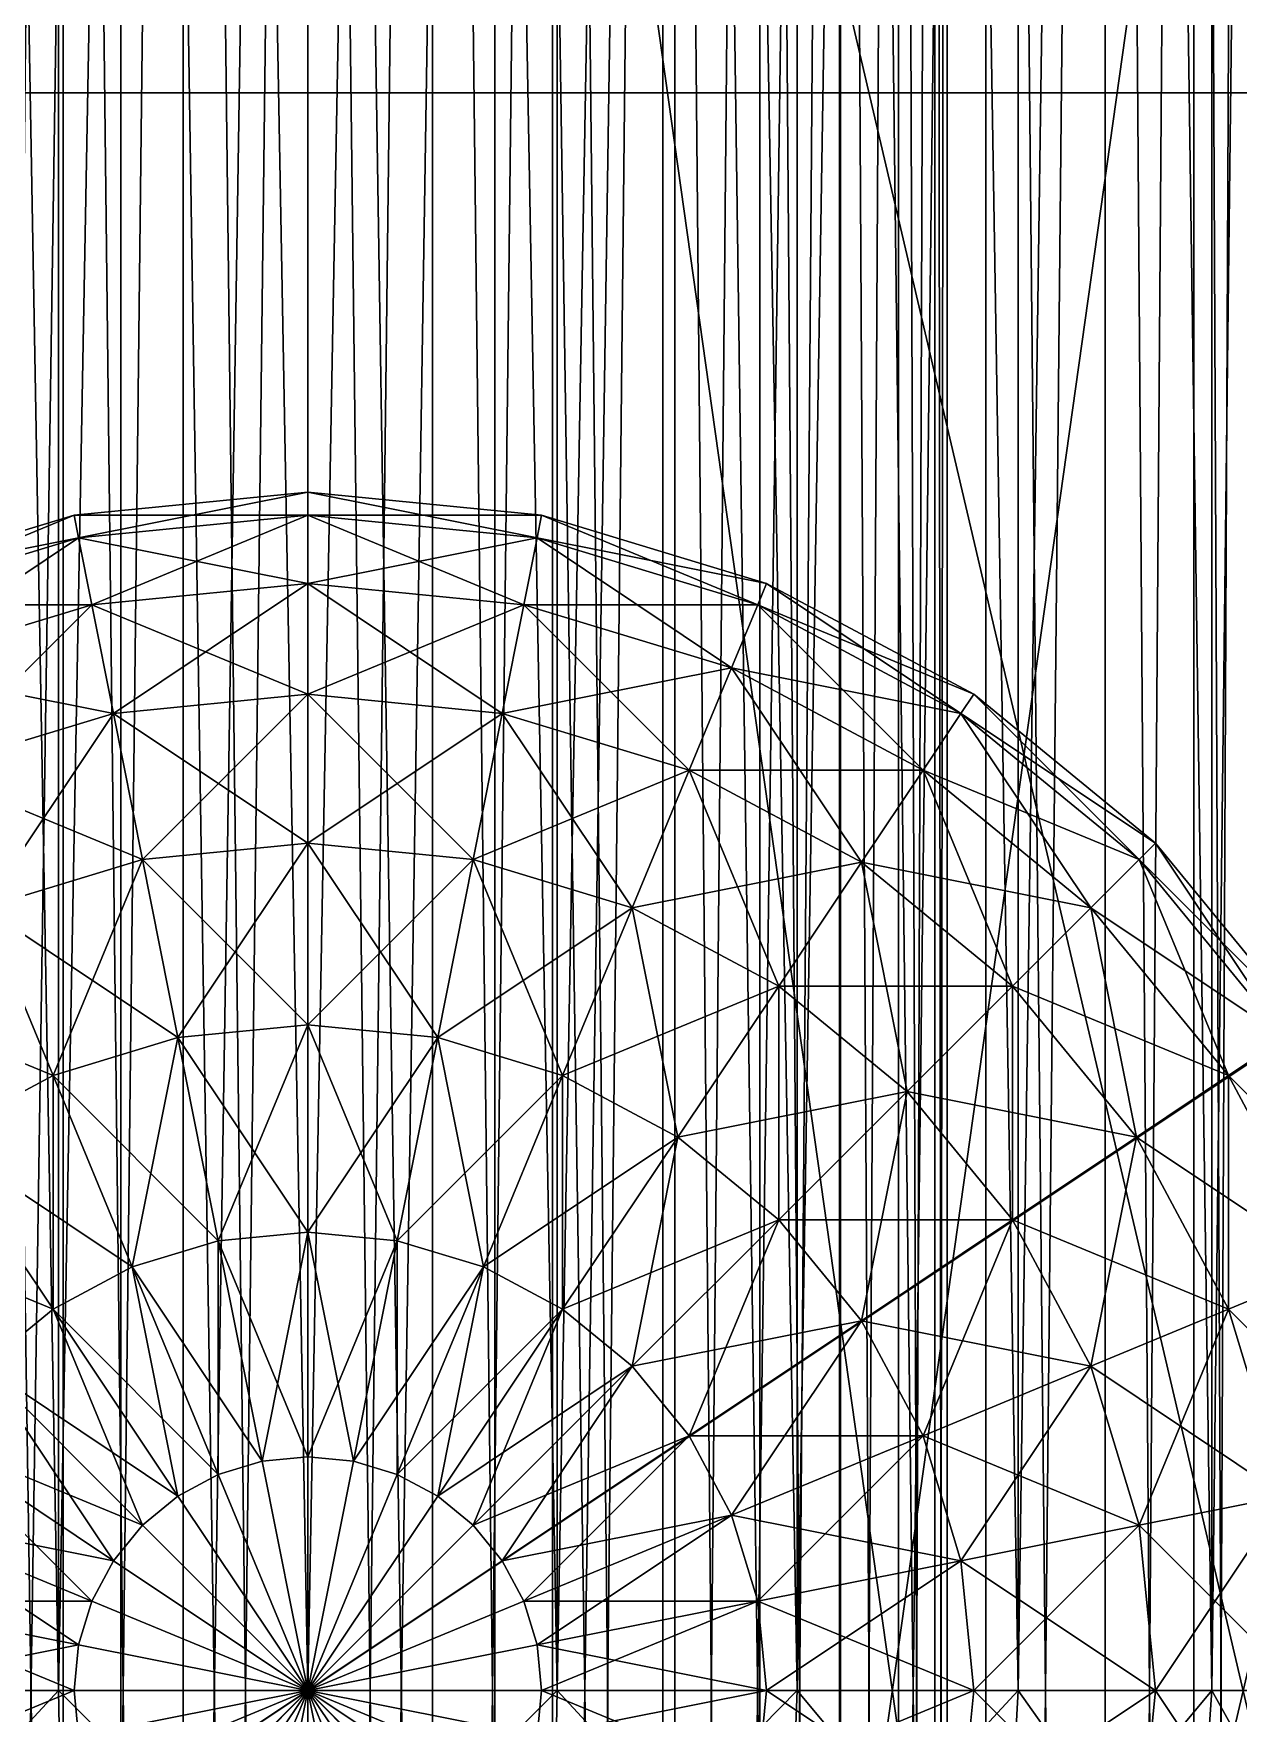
# Model space of a CAD drawing. Header units: millimetres. Extents: x -510 to 550, y -577 to 577.
# Drawn here: x 426.57 to 441.65, y -450.29 to -429.26 of the extents above; entities that cross this region are included whole.
import ezdxf

# ---------------------------------------------------------------- set-up
doc = ezdxf.new("R2010")
doc.units = ezdxf.units.MM
for name, color, linetype, true_color in [('front_right_fork_top', 7, 'Continuous', 0x5c6b75), ('front_right_knuckle_visual', 7, 'Continuous', 0x5c6b75), ('front_right_support_collision', 7, 'Continuous', 0x5c6b75), ('structure_right_front_axle', 7, 'Continuous', 0x5c6b75), ('structure_right_front_bridge', 7, 'Continuous', 0x5c6b75), ('structure_right_front_kingpin', 7, 'Continuous', 0x5c6b75), ('wheel_front_right_visual_0', 7, 'Continuous', 0x14171a), ('wheel_front_right_visual_1', 7, 'Continuous', 0x7a858c)]:
    doc.layers.add(name, color=color, linetype=linetype, true_color=true_color)

msp = doc.modelspace()

# ---------------------------------------------------------------- linework, layer by layer
at = {"layer": 'front_right_fork_top', "true_color": 0x5c6b75}
for points in [[(426.939, -385, -137.609), (425.555, -385, -138.348), (425.555, -515, -138.348)], [(426.939, -385, -137.609), (425.555, -515, -138.348), (426.939, -515, -137.609)], [(425.555, -385, -151.652), (426.939, -385, -152.391), (426.939, -515, -152.391)], [(425.555, -385, -151.652), (426.939, -515, -152.391), (425.555, -515, -151.652)], [(428.439, -385, -137.154), (426.939, -385, -137.609), (426.939, -515, -137.609)], [(428.439, -385, -137.154), (426.939, -515, -137.609), (428.439, -515, -137.154)], [(426.939, -385, -152.391), (428.439, -385, -152.846), (428.439, -515, -152.846)], [(426.939, -385, -152.391), (428.439, -515, -152.846), (426.939, -515, -152.391)], [(430, -385, -137), (428.439, -385, -137.154), (428.439, -515, -137.154)], [(430, -385, -137), (428.439, -515, -137.154), (430, -515, -137)], [(428.439, -385, -152.846), (430, -385, -153), (430, -515, -153)], [(428.439, -385, -152.846), (430, -515, -153), (428.439, -515, -152.846)], [(431.561, -385, -137.154), (430, -385, -137), (430, -515, -137)], [(431.561, -385, -137.154), (430, -515, -137), (431.561, -515, -137.154)], [(430, -385, -153), (431.561, -385, -152.846), (431.561, -515, -152.846)], [(430, -385, -153), (431.561, -515, -152.846), (430, -515, -153)], [(433.061, -385, -137.609), (431.561, -385, -137.154), (431.561, -515, -137.154)], [(433.061, -385, -137.609), (431.561, -515, -137.154), (433.061, -515, -137.609)], [(431.561, -385, -152.846), (433.061, -385, -152.391), (433.061, -515, -152.391)], [(431.561, -385, -152.846), (433.061, -515, -152.391), (431.561, -515, -152.846)], [(434.445, -385, -138.348), (433.061, -385, -137.609), (433.061, -515, -137.609)], [(434.445, -385, -138.348), (433.061, -515, -137.609), (434.445, -515, -138.348)], [(433.061, -385, -152.391), (434.445, -385, -151.652), (434.445, -515, -151.652)], [(433.061, -385, -152.391), (434.445, -515, -151.652), (433.061, -515, -152.391)], [(435.657, -385, -139.343), (434.445, -385, -138.348), (434.445, -515, -138.348)], [(435.657, -385, -139.343), (434.445, -515, -138.348), (435.657, -515, -139.343)], [(434.445, -385, -151.652), (435.657, -385, -150.657), (435.657, -515, -150.657)], [(434.445, -385, -151.652), (435.657, -515, -150.657), (434.445, -515, -151.652)], [(436.652, -385, -140.555), (435.657, -385, -139.343), (435.657, -515, -139.343)], [(436.652, -385, -140.555), (435.657, -515, -139.343), (436.652, -515, -140.555)], [(435.657, -385, -150.657), (436.652, -385, -149.445), (436.652, -515, -149.445)], [(435.657, -385, -150.657), (436.652, -515, -149.445), (435.657, -515, -150.657)], [(437.391, -385, -141.939), (436.652, -385, -140.555), (436.652, -515, -140.555)], [(437.391, -385, -141.939), (436.652, -515, -140.555), (437.391, -515, -141.939)], [(436.652, -385, -149.445), (437.391, -385, -148.061), (437.391, -515, -148.061)], [(436.652, -385, -149.445), (437.391, -515, -148.061), (436.652, -515, -149.445)], [(437.846, -385, -143.439), (437.391, -385, -141.939), (437.391, -515, -141.939)], [(437.846, -385, -143.439), (437.391, -515, -141.939), (437.846, -515, -143.439)], [(437.391, -385, -148.061), (437.846, -385, -146.561), (437.846, -515, -146.561)], [(437.391, -385, -148.061), (437.846, -515, -146.561), (437.391, -515, -148.061)], [(438, -385, -145), (437.846, -385, -143.439), (437.846, -515, -143.439)], [(438, -385, -145), (437.846, -515, -143.439), (438, -515, -145)], [(437.846, -385, -146.561), (438, -385, -145), (438, -515, -145)], [(437.846, -385, -146.561), (438, -515, -145), (437.846, -515, -146.561)]]:
    msp.add_3dface(points, dxfattribs=at)
at = {"layer": 'front_right_knuckle_visual', "true_color": 0x5c6b75}
for points in [[(400, -470, -140), (460, -430, -140), (460, -470, -140)], [(400, -470, -140), (400, -430, -140), (460, -430, -140)], [(400, -470, -80), (460, -470, -80), (460, -430, -80)], [(400, -470, -80), (460, -430, -80), (400, -430, -80)], [(460, -430, -140), (400, -430, -140), (400, -430, -80)], [(460, -430, -140), (400, -430, -80), (460, -430, -80)]]:
    msp.add_3dface(points, dxfattribs=at)
at = {"layer": 'front_right_support_collision', "true_color": 0x5c6b75}
for points in [[(410, -450, -122.5), (450, -280, -122.5), (450, -450, -122.5)], [(410, -450, -122.5), (410, -280, -122.5), (450, -280, -122.5)], [(410, -450, -97.5), (450, -450, -97.5), (450, -280, -97.5)], [(410, -450, -97.5), (450, -280, -97.5), (410, -280, -97.5)], [(410, -450, -122.5), (450, -450, -122.5), (450, -450, -97.5)], [(410, -450, -122.5), (450, -450, -97.5), (410, -450, -97.5)]]:
    msp.add_3dface(points, dxfattribs=at)
at = {"layer": 'structure_right_front_axle', "true_color": 0x5c6b75}
for points in [[(427.659, -375, -268.231), (425.408, -375, -268.913), (425.408, -525, -268.913)], [(427.659, -375, -268.231), (425.408, -525, -268.913), (427.659, -525, -268.231)], [(425.408, -375, -291.087), (427.659, -375, -291.769), (427.659, -525, -291.769)], [(425.408, -375, -291.087), (427.659, -525, -291.769), (425.408, -525, -291.087)], [(430, -375, -268), (427.659, -375, -268.231), (427.659, -525, -268.231)], [(430, -375, -268), (427.659, -525, -268.231), (430, -525, -268)], [(427.659, -375, -291.769), (430, -375, -292), (430, -525, -292)], [(427.659, -375, -291.769), (430, -525, -292), (427.659, -525, -291.769)], [(432.341, -375, -268.231), (430, -375, -268), (430, -525, -268)], [(432.341, -375, -268.231), (430, -525, -268), (432.341, -525, -268.231)], [(430, -375, -292), (432.341, -375, -291.769), (432.341, -525, -291.769)], [(430, -375, -292), (432.341, -525, -291.769), (430, -525, -292)], [(434.592, -375, -268.913), (432.341, -375, -268.231), (432.341, -525, -268.231)], [(434.592, -375, -268.913), (432.341, -525, -268.231), (434.592, -525, -268.913)], [(432.341, -375, -291.769), (434.592, -375, -291.087), (434.592, -525, -291.087)], [(432.341, -375, -291.769), (434.592, -525, -291.087), (432.341, -525, -291.769)], [(436.667, -375, -270.022), (434.592, -375, -268.913), (434.592, -525, -268.913)], [(436.667, -375, -270.022), (434.592, -525, -268.913), (436.667, -525, -270.022)], [(434.592, -375, -291.087), (436.667, -375, -289.978), (436.667, -525, -289.978)], [(434.592, -375, -291.087), (436.667, -525, -289.978), (434.592, -525, -291.087)], [(438.485, -375, -271.515), (436.667, -375, -270.022), (436.667, -525, -270.022)], [(438.485, -375, -271.515), (436.667, -525, -270.022), (438.485, -525, -271.515)], [(436.667, -375, -289.978), (438.485, -375, -288.485), (438.485, -525, -288.485)], [(436.667, -375, -289.978), (438.485, -525, -288.485), (436.667, -525, -289.978)], [(439.978, -375, -273.333), (438.485, -375, -271.515), (438.485, -525, -271.515)], [(439.978, -375, -273.333), (438.485, -525, -271.515), (439.978, -525, -273.333)], [(438.485, -375, -288.485), (439.978, -375, -286.667), (439.978, -525, -286.667)], [(438.485, -375, -288.485), (439.978, -525, -286.667), (438.485, -525, -288.485)], [(441.087, -375, -275.408), (439.978, -375, -273.333), (439.978, -525, -273.333)], [(441.087, -375, -275.408), (439.978, -525, -273.333), (441.087, -525, -275.408)], [(439.978, -375, -286.667), (441.087, -375, -284.592), (441.087, -525, -284.592)], [(439.978, -375, -286.667), (441.087, -525, -284.592), (439.978, -525, -286.667)], [(441.769, -375, -277.659), (441.087, -375, -275.408), (441.087, -525, -275.408)], [(441.769, -375, -277.659), (441.087, -525, -275.408), (441.769, -525, -277.659)], [(441.087, -375, -284.592), (441.769, -375, -282.341), (441.769, -525, -282.341)], [(441.087, -375, -284.592), (441.769, -525, -282.341), (441.087, -525, -284.592)]]:
    msp.add_3dface(points, dxfattribs=at)
at = {"layer": 'structure_right_front_bridge', "true_color": 0x5c6b75}
for points in [[(426.879, -450, -125.693), (423.877, -450, -124.782), (423.877, -280, -124.782)], [(426.879, -450, -125.693), (423.877, -280, -124.782), (426.879, -280, -125.693)], [(423.877, -450, -95.218), (426.879, -450, -94.307), (426.879, -280, -94.307)], [(423.877, -450, -95.218), (426.879, -280, -94.307), (423.877, -280, -95.218)], [(430, -450, -126), (426.879, -450, -125.693), (426.879, -280, -125.693)], [(430, -450, -126), (426.879, -280, -125.693), (430, -280, -126)], [(426.879, -450, -94.307), (430, -450, -94), (430, -280, -94)], [(426.879, -450, -94.307), (430, -280, -94), (426.879, -280, -94.307)], [(433.121, -450, -125.693), (430, -450, -126), (430, -280, -126)], [(433.121, -450, -125.693), (430, -280, -126), (433.121, -280, -125.693)], [(430, -450, -94), (433.121, -450, -94.307), (433.121, -280, -94.307)], [(430, -450, -94), (433.121, -280, -94.307), (430, -280, -94)], [(436.123, -450, -124.782), (433.121, -450, -125.693), (433.121, -280, -125.693)], [(436.123, -450, -124.782), (433.121, -280, -125.693), (436.123, -280, -124.782)], [(433.121, -450, -94.307), (436.123, -450, -95.218), (436.123, -280, -95.218)], [(433.121, -450, -94.307), (436.123, -280, -95.218), (433.121, -280, -94.307)], [(438.889, -450, -123.304), (436.123, -450, -124.782), (436.123, -280, -124.782)], [(438.889, -450, -123.304), (436.123, -280, -124.782), (438.889, -280, -123.304)], [(436.123, -450, -95.218), (438.889, -450, -96.696), (438.889, -280, -96.696)], [(436.123, -450, -95.218), (438.889, -280, -96.696), (436.123, -280, -95.218)], [(441.314, -450, -121.314), (438.889, -450, -123.304), (438.889, -280, -123.304)], [(441.314, -450, -121.314), (438.889, -280, -123.304), (441.314, -280, -121.314)], [(438.889, -450, -96.696), (441.314, -450, -98.686), (441.314, -280, -98.686)], [(438.889, -450, -96.696), (441.314, -280, -98.686), (438.889, -280, -96.696)], [(443.304, -450, -118.889), (441.314, -450, -121.314), (441.314, -280, -121.314)], [(443.304, -450, -118.889), (441.314, -280, -121.314), (443.304, -280, -118.889)], [(441.314, -450, -98.686), (443.304, -450, -101.111), (443.304, -280, -101.111)], [(441.314, -450, -98.686), (443.304, -280, -101.111), (441.314, -280, -98.686)], [(426.939, -453.121, -125.391), (423.995, -453.121, -124.498), (423.877, -450, -124.782)], [(426.939, -453.121, -125.391), (423.877, -450, -124.782), (426.879, -450, -125.693)], [(423.995, -453.121, -95.502), (426.879, -450, -94.307), (423.877, -450, -95.218)], [(423.995, -453.121, -95.502), (426.939, -453.121, -94.609), (426.879, -450, -94.307)], [(430, -453.121, -125.693), (426.939, -453.121, -125.391), (426.879, -450, -125.693)], [(430, -453.121, -125.693), (426.879, -450, -125.693), (430, -450, -126)], [(426.939, -453.121, -94.609), (430, -450, -94), (426.879, -450, -94.307)], [(426.939, -453.121, -94.609), (430, -453.121, -94.307), (430, -450, -94)], [(433.061, -453.121, -125.391), (430, -453.121, -125.693), (430, -450, -126)], [(433.061, -453.121, -125.391), (430, -450, -126), (433.121, -450, -125.693)], [(430, -453.121, -94.307), (433.061, -453.121, -94.609), (433.121, -450, -94.307)], [(430, -453.121, -94.307), (433.121, -450, -94.307), (430, -450, -94)], [(436.005, -453.121, -124.498), (433.061, -453.121, -125.391), (433.121, -450, -125.693)], [(433.061, -453.121, -94.609), (436.005, -453.121, -95.502), (436.123, -450, -95.218)], [(433.061, -453.121, -94.609), (436.123, -450, -95.218), (433.121, -450, -94.307)], [(436.005, -453.121, -124.498), (433.121, -450, -125.693), (436.123, -450, -124.782)], [(438.718, -453.121, -123.048), (436.005, -453.121, -124.498), (436.123, -450, -124.782)], [(436.005, -453.121, -95.502), (438.718, -453.121, -96.952), (438.889, -450, -96.696)], [(436.005, -453.121, -95.502), (438.889, -450, -96.696), (436.123, -450, -95.218)], [(438.718, -453.121, -123.048), (436.123, -450, -124.782), (438.889, -450, -123.304)], [(441.096, -453.121, -121.096), (438.718, -453.121, -123.048), (438.889, -450, -123.304)], [(438.718, -453.121, -96.952), (441.096, -453.121, -98.904), (441.314, -450, -98.686)], [(438.718, -453.121, -96.952), (441.314, -450, -98.686), (438.889, -450, -96.696)], [(441.096, -453.121, -121.096), (438.889, -450, -123.304), (441.314, -450, -121.314)], [(443.048, -453.121, -118.718), (441.096, -453.121, -121.096), (441.314, -450, -121.314)], [(441.096, -453.121, -98.904), (443.048, -453.121, -101.282), (443.304, -450, -101.111)], [(441.096, -453.121, -98.904), (443.304, -450, -101.111), (441.314, -450, -98.686)], [(443.048, -453.121, -118.718), (441.314, -450, -121.314), (443.304, -450, -118.889)]]:
    msp.add_3dface(points, dxfattribs=at)
at = {"layer": 'structure_right_front_kingpin', "true_color": 0x5c6b75}
for points in [[(427.13, -435.571, -87.074), (430, -435, -90), (427.074, -435.288, -90)], [(427.074, -435.288, -90), (430, -435, -90), (430, -435, -145)], [(427.074, -435.288, -90), (430, -435, -145), (427.074, -435.288, -145)], [(427.074, -435.288, -145), (430, -435, -145), (430, -435.288, -147.926)], [(427.13, -435.571, -87.074), (430, -435.288, -87.074), (430, -435, -90)], [(430, -435.288, -87.074), (432.926, -435.288, -90), (430, -435, -90)], [(430, -435, -90), (432.926, -435.288, -90), (432.926, -435.288, -145)], [(430, -435, -90), (432.926, -435.288, -145), (430, -435, -145)], [(430, -435, -145), (432.926, -435.288, -145), (432.87, -435.571, -147.926)], [(430, -435, -145), (432.87, -435.571, -147.926), (430, -435.288, -147.926)], [(424.37, -436.408, -87.074), (427.074, -435.288, -90), (424.26, -436.142, -90)], [(424.26, -436.142, -90), (427.074, -435.288, -90), (427.074, -435.288, -145)], [(424.26, -436.142, -90), (427.074, -435.288, -145), (424.26, -436.142, -145)], [(424.26, -436.142, -145), (427.074, -435.288, -145), (427.13, -435.571, -147.926)], [(424.37, -436.408, -87.074), (427.13, -435.571, -87.074), (427.074, -435.288, -90)], [(427.074, -435.288, -145), (430, -435.288, -147.926), (427.13, -435.571, -147.926)], [(427.296, -436.408, -84.26), (430, -435.288, -87.074), (427.13, -435.571, -87.074)], [(427.13, -435.571, -147.926), (430, -435.288, -147.926), (430, -436.142, -150.74)], [(427.296, -436.408, -84.26), (430, -436.142, -84.26), (430, -435.288, -87.074)], [(430, -436.142, -84.26), (432.87, -435.571, -87.074), (430, -435.288, -87.074)], [(430, -435.288, -87.074), (432.87, -435.571, -87.074), (432.926, -435.288, -90)], [(430, -435.288, -147.926), (432.87, -435.571, -147.926), (432.704, -436.408, -150.74)], [(430, -435.288, -147.926), (432.704, -436.408, -150.74), (430, -436.142, -150.74)], [(432.87, -435.571, -87.074), (435.74, -436.142, -90), (432.926, -435.288, -90)], [(432.926, -435.288, -145), (435.63, -436.408, -147.926), (432.87, -435.571, -147.926)], [(432.926, -435.288, -90), (435.74, -436.142, -90), (435.74, -436.142, -145)], [(432.926, -435.288, -90), (435.74, -436.142, -145), (432.926, -435.288, -145)], [(432.926, -435.288, -145), (435.74, -436.142, -145), (435.63, -436.408, -147.926)], [(424.26, -436.142, -145), (427.13, -435.571, -147.926), (424.37, -436.408, -147.926)], [(424.697, -437.197, -84.26), (427.13, -435.571, -87.074), (424.37, -436.408, -87.074)], [(424.37, -436.408, -147.926), (427.13, -435.571, -147.926), (427.296, -436.408, -150.74)], [(424.697, -437.197, -84.26), (427.296, -436.408, -84.26), (427.13, -435.571, -87.074)], [(427.13, -435.571, -147.926), (430, -436.142, -150.74), (427.296, -436.408, -150.74)], [(430, -436.142, -84.26), (432.704, -436.408, -84.26), (432.87, -435.571, -87.074)], [(432.704, -436.408, -84.26), (435.63, -436.408, -87.074), (432.87, -435.571, -87.074)], [(432.87, -435.571, -147.926), (435.303, -437.197, -150.74), (432.704, -436.408, -150.74)], [(432.87, -435.571, -87.074), (435.63, -436.408, -87.074), (435.74, -436.142, -90)], [(432.87, -435.571, -147.926), (435.63, -436.408, -147.926), (435.303, -437.197, -150.74)], [(427.567, -437.768, -81.666), (430, -436.142, -84.26), (427.296, -436.408, -84.26)], [(427.296, -436.408, -150.74), (430, -436.142, -150.74), (430, -437.528, -153.334)], [(427.567, -437.768, -81.666), (430, -437.528, -81.666), (430, -436.142, -84.26)], [(430, -437.528, -81.666), (432.704, -436.408, -84.26), (430, -436.142, -84.26)], [(430, -436.142, -150.74), (432.704, -436.408, -150.74), (432.433, -437.768, -153.334)], [(430, -436.142, -150.74), (432.433, -437.768, -153.334), (430, -437.528, -153.334)], [(435.63, -436.408, -87.074), (438.334, -437.528, -90), (435.74, -436.142, -90)], [(435.74, -436.142, -145), (438.173, -437.768, -147.926), (435.63, -436.408, -147.926)], [(435.74, -436.142, -90), (438.334, -437.528, -90), (438.334, -437.528, -145)], [(435.74, -436.142, -90), (438.334, -437.528, -145), (435.74, -436.142, -145)], [(435.74, -436.142, -145), (438.334, -437.528, -145), (438.173, -437.768, -147.926)], [(424.37, -436.408, -147.926), (427.296, -436.408, -150.74), (424.697, -437.197, -150.74)], [(425.227, -438.477, -81.666), (427.296, -436.408, -84.26), (424.697, -437.197, -84.26)], [(424.697, -437.197, -150.74), (427.296, -436.408, -150.74), (427.567, -437.768, -153.334)], [(425.227, -438.477, -81.666), (427.567, -437.768, -81.666), (427.296, -436.408, -84.26)], [(427.296, -436.408, -150.74), (430, -437.528, -153.334), (427.567, -437.768, -153.334)], [(430, -437.528, -81.666), (432.433, -437.768, -81.666), (432.704, -436.408, -84.26)], [(432.433, -437.768, -81.666), (435.303, -437.197, -84.26), (432.704, -436.408, -84.26)], [(432.704, -436.408, -150.74), (434.773, -438.477, -153.334), (432.433, -437.768, -153.334)], [(432.704, -436.408, -84.26), (435.303, -437.197, -84.26), (435.63, -436.408, -87.074)], [(432.704, -436.408, -150.74), (435.303, -437.197, -150.74), (434.773, -438.477, -153.334)], [(435.303, -437.197, -84.26), (438.173, -437.768, -87.074), (435.63, -436.408, -87.074)], [(435.63, -436.408, -147.926), (437.699, -438.477, -150.74), (435.303, -437.197, -150.74)], [(435.63, -436.408, -87.074), (438.173, -437.768, -87.074), (438.334, -437.528, -90)], [(435.63, -436.408, -147.926), (438.173, -437.768, -147.926), (437.699, -438.477, -150.74)], [(424.697, -437.197, -150.74), (427.567, -437.768, -153.334), (425.227, -438.477, -153.334)], [(432.433, -437.768, -81.666), (434.773, -438.477, -81.666), (435.303, -437.197, -84.26)], [(434.773, -438.477, -81.666), (437.699, -438.477, -84.26), (435.303, -437.197, -84.26)], [(435.303, -437.197, -150.74), (436.929, -439.63, -153.334), (434.773, -438.477, -153.334)], [(435.303, -437.197, -84.26), (437.699, -438.477, -84.26), (438.173, -437.768, -87.074)], [(435.303, -437.197, -150.74), (437.699, -438.477, -150.74), (436.929, -439.63, -153.334)], [(427.931, -439.597, -79.393), (430, -437.528, -81.666), (427.567, -437.768, -81.666)], [(427.567, -437.768, -153.334), (430, -437.528, -153.334), (430, -439.393, -155.607)], [(427.931, -439.597, -79.393), (430, -439.393, -79.393), (430, -437.528, -81.666)], [(430, -439.393, -79.393), (432.433, -437.768, -81.666), (430, -437.528, -81.666)], [(430, -437.528, -153.334), (432.433, -437.768, -153.334), (432.069, -439.597, -155.607)], [(430, -437.528, -153.334), (432.069, -439.597, -155.607), (430, -439.393, -155.607)], [(438.173, -437.768, -87.074), (440.607, -439.393, -90), (438.334, -437.528, -90)], [(438.334, -437.528, -145), (440.403, -439.597, -147.926), (438.173, -437.768, -147.926)], [(438.334, -437.528, -90), (440.607, -439.393, -90), (440.607, -439.393, -145)], [(438.334, -437.528, -90), (440.607, -439.393, -145), (438.334, -437.528, -145)], [(438.334, -437.528, -145), (440.607, -439.393, -145), (440.403, -439.597, -147.926)], [(425.941, -440.201, -79.393), (427.567, -437.768, -81.666), (425.227, -438.477, -81.666)], [(425.227, -438.477, -153.334), (427.567, -437.768, -153.334), (427.931, -439.597, -155.607)], [(425.941, -440.201, -79.393), (427.931, -439.597, -79.393), (427.567, -437.768, -81.666)], [(427.567, -437.768, -153.334), (430, -439.393, -155.607), (427.931, -439.597, -155.607)], [(430, -439.393, -79.393), (432.069, -439.597, -79.393), (432.433, -437.768, -81.666)], [(432.069, -439.597, -79.393), (434.773, -438.477, -81.666), (432.433, -437.768, -81.666)], [(432.433, -437.768, -153.334), (434.059, -440.201, -155.607), (432.069, -439.597, -155.607)], [(432.433, -437.768, -153.334), (434.773, -438.477, -153.334), (434.059, -440.201, -155.607)], [(437.699, -438.477, -84.26), (440.403, -439.597, -87.074), (438.173, -437.768, -87.074)], [(438.173, -437.768, -147.926), (439.799, -440.201, -150.74), (437.699, -438.477, -150.74)], [(438.173, -437.768, -87.074), (440.403, -439.597, -87.074), (440.607, -439.393, -90)], [(438.173, -437.768, -147.926), (440.403, -439.597, -147.926), (439.799, -440.201, -150.74)], [(425.227, -438.477, -153.334), (427.931, -439.597, -155.607), (425.941, -440.201, -155.607)], [(432.069, -439.597, -79.393), (434.059, -440.201, -79.393), (434.773, -438.477, -81.666)], [(434.059, -440.201, -79.393), (436.929, -439.63, -81.666), (434.773, -438.477, -81.666)], [(434.773, -438.477, -153.334), (435.893, -441.181, -155.607), (434.059, -440.201, -155.607)], [(434.773, -438.477, -81.666), (436.929, -439.63, -81.666), (437.699, -438.477, -84.26)], [(434.773, -438.477, -153.334), (436.929, -439.63, -153.334), (435.893, -441.181, -155.607)], [(436.929, -439.63, -81.666), (439.799, -440.201, -84.26), (437.699, -438.477, -84.26)], [(437.699, -438.477, -150.74), (438.819, -441.181, -153.334), (436.929, -439.63, -153.334)], [(437.699, -438.477, -84.26), (439.799, -440.201, -84.26), (440.403, -439.597, -87.074)], [(437.699, -438.477, -150.74), (439.799, -440.201, -150.74), (438.819, -441.181, -153.334)], [(428.374, -441.827, -77.528), (430, -439.393, -79.393), (427.931, -439.597, -79.393)], [(427.931, -439.597, -155.607), (430, -439.393, -155.607), (430, -441.666, -157.472)], [(428.374, -441.827, -77.528), (430, -441.666, -77.528), (430, -439.393, -79.393)], [(430, -441.666, -77.528), (432.069, -439.597, -79.393), (430, -439.393, -79.393)], [(430, -439.393, -155.607), (432.069, -439.597, -155.607), (431.626, -441.827, -157.472)], [(430, -439.393, -155.607), (431.626, -441.827, -157.472), (430, -441.666, -157.472)], [(440.403, -439.597, -87.074), (442.472, -441.666, -90), (440.607, -439.393, -90)], [(440.607, -439.393, -145), (442.232, -441.827, -147.926), (440.403, -439.597, -147.926)], [(440.607, -439.393, -90), (442.472, -441.666, -90), (442.472, -441.666, -145)], [(440.607, -439.393, -90), (442.472, -441.666, -145), (440.607, -439.393, -145)], [(440.607, -439.393, -145), (442.472, -441.666, -145), (442.232, -441.827, -147.926)], [(426.811, -442.301, -77.528), (427.931, -439.597, -79.393), (425.941, -440.201, -79.393)], [(425.941, -440.201, -155.607), (427.931, -439.597, -155.607), (428.374, -441.827, -157.472)], [(426.811, -442.301, -77.528), (428.374, -441.827, -77.528), (427.931, -439.597, -79.393)], [(427.931, -439.597, -155.607), (430, -441.666, -157.472), (428.374, -441.827, -157.472)], [(430, -441.666, -77.528), (431.626, -441.827, -77.528), (432.069, -439.597, -79.393)], [(431.626, -441.827, -77.528), (434.059, -440.201, -79.393), (432.069, -439.597, -79.393)], [(432.069, -439.597, -155.607), (433.189, -442.301, -157.472), (431.626, -441.827, -157.472)], [(432.069, -439.597, -155.607), (434.059, -440.201, -155.607), (433.189, -442.301, -157.472)], [(434.059, -440.201, -79.393), (435.893, -441.181, -79.393), (436.929, -439.63, -81.666)], [(435.893, -441.181, -79.393), (438.819, -441.181, -81.666), (436.929, -439.63, -81.666)], [(436.929, -439.63, -153.334), (437.5, -442.5, -155.607), (435.893, -441.181, -155.607)], [(436.929, -439.63, -81.666), (438.819, -441.181, -81.666), (439.799, -440.201, -84.26)], [(436.929, -439.63, -153.334), (438.819, -441.181, -153.334), (437.5, -442.5, -155.607)], [(439.799, -440.201, -84.26), (442.232, -441.827, -87.074), (440.403, -439.597, -87.074)], [(440.403, -439.597, -147.926), (441.523, -442.301, -150.74), (439.799, -440.201, -150.74)], [(440.403, -439.597, -87.074), (442.232, -441.827, -87.074), (442.472, -441.666, -90)], [(440.403, -439.597, -147.926), (442.232, -441.827, -147.926), (441.523, -442.301, -150.74)], [(424.107, -441.181, -155.607), (425.941, -440.201, -155.607), (426.811, -442.301, -157.472)], [(425.37, -443.071, -77.528), (426.811, -442.301, -77.528), (425.941, -440.201, -79.393)], [(425.941, -440.201, -155.607), (428.374, -441.827, -157.472), (426.811, -442.301, -157.472)], [(431.626, -441.827, -77.528), (433.189, -442.301, -77.528), (434.059, -440.201, -79.393)], [(433.189, -442.301, -77.528), (435.893, -441.181, -79.393), (434.059, -440.201, -79.393)], [(434.059, -440.201, -155.607), (434.63, -443.071, -157.472), (433.189, -442.301, -157.472)], [(434.059, -440.201, -155.607), (435.893, -441.181, -155.607), (434.63, -443.071, -157.472)], [(438.819, -441.181, -81.666), (441.523, -442.301, -84.26), (439.799, -440.201, -84.26)], [(439.799, -440.201, -150.74), (440.37, -443.071, -153.334), (438.819, -441.181, -153.334)], [(439.799, -440.201, -84.26), (441.523, -442.301, -84.26), (442.232, -441.827, -87.074)], [(439.799, -440.201, -150.74), (441.523, -442.301, -150.74), (440.37, -443.071, -153.334)], [(424.107, -441.181, -155.607), (426.811, -442.301, -157.472), (425.37, -443.071, -157.472)], [(433.189, -442.301, -77.528), (434.63, -443.071, -77.528), (435.893, -441.181, -79.393)], [(434.63, -443.071, -77.528), (437.5, -442.5, -79.393), (435.893, -441.181, -79.393)], [(435.893, -441.181, -155.607), (435.893, -444.107, -157.472), (434.63, -443.071, -157.472)], [(435.893, -441.181, -79.393), (437.5, -442.5, -79.393), (438.819, -441.181, -81.666)], [(435.893, -441.181, -155.607), (437.5, -442.5, -155.607), (435.893, -444.107, -157.472)], [(437.5, -442.5, -79.393), (440.37, -443.071, -81.666), (438.819, -441.181, -81.666)], [(438.819, -441.181, -153.334), (438.819, -444.107, -155.607), (437.5, -442.5, -155.607)], [(438.819, -441.181, -81.666), (440.37, -443.071, -81.666), (441.523, -442.301, -84.26)], [(438.819, -441.181, -153.334), (440.37, -443.071, -153.334), (438.819, -444.107, -155.607)], [(428.88, -444.37, -76.142), (430, -441.666, -77.528), (428.374, -441.827, -77.528)], [(428.374, -441.827, -157.472), (430, -441.666, -157.472), (430, -444.26, -158.858)], [(428.88, -444.37, -76.142), (430, -444.26, -76.142), (430, -441.666, -77.528)], [(430, -444.26, -76.142), (431.626, -441.827, -77.528), (430, -441.666, -77.528)], [(430, -441.666, -157.472), (431.626, -441.827, -157.472), (431.12, -444.37, -158.858)], [(430, -441.666, -157.472), (431.12, -444.37, -158.858), (430, -444.26, -158.858)], [(427.803, -444.697, -76.142), (428.374, -441.827, -77.528), (426.811, -442.301, -77.528)], [(426.811, -442.301, -157.472), (428.374, -441.827, -157.472), (428.88, -444.37, -158.858)], [(427.803, -444.697, -76.142), (428.88, -444.37, -76.142), (428.374, -441.827, -77.528)], [(428.374, -441.827, -157.472), (430, -444.26, -158.858), (428.88, -444.37, -158.858)], [(430, -444.26, -76.142), (431.12, -444.37, -76.142), (431.626, -441.827, -77.528)], [(431.12, -444.37, -76.142), (433.189, -442.301, -77.528), (431.626, -441.827, -77.528)], [(431.626, -441.827, -157.472), (432.197, -444.697, -158.858), (431.12, -444.37, -158.858)], [(431.626, -441.827, -157.472), (433.189, -442.301, -157.472), (432.197, -444.697, -158.858)], [(441.523, -442.301, -84.26), (443.592, -444.37, -87.074), (442.232, -441.827, -87.074)], [(442.232, -441.827, -147.926), (442.803, -444.697, -150.74), (441.523, -442.301, -150.74)], [(426.811, -445.227, -76.142), (426.811, -442.301, -77.528), (425.37, -443.071, -77.528)], [(425.37, -443.071, -157.472), (426.811, -442.301, -157.472), (427.803, -444.697, -158.858)], [(426.811, -445.227, -76.142), (427.803, -444.697, -76.142), (426.811, -442.301, -77.528)], [(426.811, -442.301, -157.472), (428.88, -444.37, -158.858), (427.803, -444.697, -158.858)], [(431.12, -444.37, -76.142), (432.197, -444.697, -76.142), (433.189, -442.301, -77.528)], [(432.197, -444.697, -76.142), (434.63, -443.071, -77.528), (433.189, -442.301, -77.528)], [(433.189, -442.301, -157.472), (433.189, -445.227, -158.858), (432.197, -444.697, -158.858)], [(433.189, -442.301, -157.472), (434.63, -443.071, -157.472), (433.189, -445.227, -158.858)], [(440.37, -443.071, -81.666), (442.803, -444.697, -84.26), (441.523, -442.301, -84.26)], [(441.523, -442.301, -150.74), (441.523, -445.227, -153.334), (440.37, -443.071, -153.334)], [(441.523, -442.301, -84.26), (442.803, -444.697, -84.26), (443.592, -444.37, -87.074)], [(441.523, -442.301, -150.74), (442.803, -444.697, -150.74), (441.523, -445.227, -153.334)], [(434.63, -443.071, -77.528), (435.893, -444.107, -77.528), (437.5, -442.5, -79.393)], [(435.893, -444.107, -77.528), (438.819, -444.107, -79.393), (437.5, -442.5, -79.393)], [(437.5, -442.5, -155.607), (436.929, -445.37, -157.472), (435.893, -444.107, -157.472)], [(437.5, -442.5, -155.607), (438.819, -444.107, -155.607), (436.929, -445.37, -157.472)], [(437.5, -442.5, -79.393), (438.819, -444.107, -79.393), (440.37, -443.071, -81.666)], [(424.107, -444.107, -157.472), (425.37, -443.071, -157.472), (426.811, -445.227, -158.858)], [(425.941, -445.941, -76.142), (426.811, -445.227, -76.142), (425.37, -443.071, -77.528)], [(425.37, -443.071, -157.472), (427.803, -444.697, -158.858), (426.811, -445.227, -158.858)], [(432.197, -444.697, -76.142), (433.189, -445.227, -76.142), (434.63, -443.071, -77.528)], [(433.189, -445.227, -76.142), (435.893, -444.107, -77.528), (434.63, -443.071, -77.528)], [(434.63, -443.071, -157.472), (434.059, -445.941, -158.858), (433.189, -445.227, -158.858)], [(434.63, -443.071, -157.472), (435.893, -444.107, -157.472), (434.059, -445.941, -158.858)], [(438.819, -444.107, -79.393), (441.523, -445.227, -81.666), (440.37, -443.071, -81.666)], [(440.37, -443.071, -153.334), (439.799, -445.941, -155.607), (438.819, -444.107, -155.607)], [(440.37, -443.071, -153.334), (441.523, -445.227, -153.334), (439.799, -445.941, -155.607)], [(440.37, -443.071, -81.666), (441.523, -445.227, -81.666), (442.803, -444.697, -84.26)], [(424.107, -444.107, -157.472), (426.811, -445.227, -158.858), (425.941, -445.941, -158.858)], [(429.429, -447.13, -75.288), (430, -444.26, -76.142), (428.88, -444.37, -76.142)], [(428.88, -444.37, -158.858), (430, -444.26, -158.858), (430, -447.074, -159.712)], [(429.429, -447.13, -75.288), (430, -447.074, -75.288), (430, -444.26, -76.142)], [(430, -447.074, -75.288), (431.12, -444.37, -76.142), (430, -444.26, -76.142)], [(430, -444.26, -158.858), (431.12, -444.37, -158.858), (430.571, -447.13, -159.712)], [(430, -444.26, -158.858), (430.571, -447.13, -159.712), (430, -447.074, -159.712)], [(433.189, -445.227, -76.142), (434.059, -445.941, -76.142), (435.893, -444.107, -77.528)], [(434.059, -445.941, -76.142), (436.929, -445.37, -77.528), (435.893, -444.107, -77.528)], [(435.893, -444.107, -157.472), (434.773, -446.811, -158.858), (434.059, -445.941, -158.858)], [(435.893, -444.107, -157.472), (436.929, -445.37, -157.472), (434.773, -446.811, -158.858)], [(435.893, -444.107, -77.528), (436.929, -445.37, -77.528), (438.819, -444.107, -79.393)], [(436.929, -445.37, -77.528), (439.799, -445.941, -79.393), (438.819, -444.107, -79.393)], [(438.819, -444.107, -155.607), (437.699, -446.811, -157.472), (436.929, -445.37, -157.472)], [(438.819, -444.107, -155.607), (439.799, -445.941, -155.607), (437.699, -446.811, -157.472)], [(438.819, -444.107, -79.393), (439.799, -445.941, -79.393), (441.523, -445.227, -81.666)], [(428.88, -447.296, -75.288), (428.88, -444.37, -76.142), (427.803, -444.697, -76.142)], [(427.803, -444.697, -158.858), (428.88, -444.37, -158.858), (429.429, -447.13, -159.712)], [(428.88, -447.296, -75.288), (429.429, -447.13, -75.288), (428.88, -444.37, -76.142)], [(428.88, -444.37, -158.858), (430, -447.074, -159.712), (429.429, -447.13, -159.712)], [(430, -447.074, -75.288), (430.571, -447.13, -75.288), (431.12, -444.37, -76.142)], [(430.571, -447.13, -75.288), (432.197, -444.697, -76.142), (431.12, -444.37, -76.142)], [(431.12, -444.37, -158.858), (431.12, -447.296, -159.712), (430.571, -447.13, -159.712)], [(431.12, -444.37, -158.858), (432.197, -444.697, -158.858), (431.12, -447.296, -159.712)], [(428.374, -447.567, -75.288), (427.803, -444.697, -76.142), (426.811, -445.227, -76.142)], [(426.811, -445.227, -158.858), (427.803, -444.697, -158.858), (428.88, -447.296, -159.712)], [(428.374, -447.567, -75.288), (428.88, -447.296, -75.288), (427.803, -444.697, -76.142)], [(427.803, -444.697, -158.858), (429.429, -447.13, -159.712), (428.88, -447.296, -159.712)], [(430.571, -447.13, -75.288), (431.12, -447.296, -75.288), (432.197, -444.697, -76.142)], [(431.12, -447.296, -75.288), (433.189, -445.227, -76.142), (432.197, -444.697, -76.142)], [(432.197, -444.697, -158.858), (431.626, -447.567, -159.712), (431.12, -447.296, -159.712)], [(432.197, -444.697, -158.858), (433.189, -445.227, -158.858), (431.626, -447.567, -159.712)], [(441.523, -445.227, -81.666), (443.592, -447.296, -84.26), (442.803, -444.697, -84.26)], [(442.803, -444.697, -150.74), (442.232, -447.567, -153.334), (441.523, -445.227, -153.334)], [(427.931, -447.931, -75.288), (426.811, -445.227, -76.142), (425.941, -445.941, -76.142)], [(425.941, -445.941, -158.858), (426.811, -445.227, -158.858), (428.374, -447.567, -159.712)], [(427.931, -447.931, -75.288), (428.374, -447.567, -75.288), (426.811, -445.227, -76.142)], [(426.811, -445.227, -158.858), (428.88, -447.296, -159.712), (428.374, -447.567, -159.712)], [(431.12, -447.296, -75.288), (431.626, -447.567, -75.288), (433.189, -445.227, -76.142)], [(431.626, -447.567, -75.288), (434.059, -445.941, -76.142), (433.189, -445.227, -76.142)], [(433.189, -445.227, -158.858), (432.069, -447.931, -159.712), (431.626, -447.567, -159.712)], [(433.189, -445.227, -158.858), (434.059, -445.941, -158.858), (432.069, -447.931, -159.712)], [(439.799, -445.941, -79.393), (442.232, -447.567, -81.666), (441.523, -445.227, -81.666)], [(441.523, -445.227, -153.334), (440.403, -447.931, -155.607), (439.799, -445.941, -155.607)], [(441.523, -445.227, -153.334), (442.232, -447.567, -153.334), (440.403, -447.931, -155.607)], [(441.523, -445.227, -81.666), (442.232, -447.567, -81.666), (443.592, -447.296, -84.26)], [(434.059, -445.941, -76.142), (434.773, -446.811, -76.142), (436.929, -445.37, -77.528)], [(434.773, -446.811, -76.142), (437.699, -446.811, -77.528), (436.929, -445.37, -77.528)], [(436.929, -445.37, -157.472), (435.303, -447.803, -158.858), (434.773, -446.811, -158.858)], [(436.929, -445.37, -157.472), (437.699, -446.811, -157.472), (435.303, -447.803, -158.858)], [(436.929, -445.37, -77.528), (437.699, -446.811, -77.528), (439.799, -445.941, -79.393)], [(427.567, -448.374, -75.288), (425.941, -445.941, -76.142), (425.227, -446.811, -76.142)], [(425.227, -446.811, -158.858), (425.941, -445.941, -158.858), (427.931, -447.931, -159.712)], [(427.567, -448.374, -75.288), (427.931, -447.931, -75.288), (425.941, -445.941, -76.142)], [(425.941, -445.941, -158.858), (428.374, -447.567, -159.712), (427.931, -447.931, -159.712)], [(431.626, -447.567, -75.288), (432.069, -447.931, -75.288), (434.059, -445.941, -76.142)], [(432.069, -447.931, -75.288), (434.773, -446.811, -76.142), (434.059, -445.941, -76.142)], [(434.059, -445.941, -158.858), (432.433, -448.374, -159.712), (432.069, -447.931, -159.712)], [(434.059, -445.941, -158.858), (434.773, -446.811, -158.858), (432.433, -448.374, -159.712)], [(437.699, -446.811, -77.528), (440.403, -447.931, -79.393), (439.799, -445.941, -79.393)], [(439.799, -445.941, -155.607), (438.173, -448.374, -157.472), (437.699, -446.811, -157.472)], [(439.799, -445.941, -155.607), (440.403, -447.931, -155.607), (438.173, -448.374, -157.472)], [(439.799, -445.941, -79.393), (440.403, -447.931, -79.393), (442.232, -447.567, -81.666)], [(427.296, -448.88, -75.288), (425.227, -446.811, -76.142), (424.697, -447.803, -76.142)], [(424.697, -447.803, -158.858), (425.227, -446.811, -158.858), (427.567, -448.374, -159.712)], [(427.296, -448.88, -75.288), (427.567, -448.374, -75.288), (425.227, -446.811, -76.142)], [(425.227, -446.811, -158.858), (427.931, -447.931, -159.712), (427.567, -448.374, -159.712)], [(432.069, -447.931, -75.288), (432.433, -448.374, -75.288), (434.773, -446.811, -76.142)], [(432.433, -448.374, -75.288), (435.303, -447.803, -76.142), (434.773, -446.811, -76.142)], [(434.773, -446.811, -158.858), (432.704, -448.88, -159.712), (432.433, -448.374, -159.712)], [(434.773, -446.811, -158.858), (435.303, -447.803, -158.858), (432.704, -448.88, -159.712)], [(434.773, -446.811, -76.142), (435.303, -447.803, -76.142), (437.699, -446.811, -77.528)], [(435.303, -447.803, -76.142), (438.173, -448.374, -77.528), (437.699, -446.811, -77.528)], [(437.699, -446.811, -157.472), (435.63, -448.88, -158.858), (435.303, -447.803, -158.858)], [(437.699, -446.811, -157.472), (438.173, -448.374, -157.472), (435.63, -448.88, -158.858)], [(437.699, -446.811, -77.528), (438.173, -448.374, -77.528), (440.403, -447.931, -79.393)], [(430, -450, -75), (429.429, -447.13, -75.288), (428.88, -447.296, -75.288)], [(428.88, -447.296, -159.712), (429.429, -447.13, -159.712), (430, -450, -160)], [(430, -450, -75), (430, -447.074, -75.288), (429.429, -447.13, -75.288)], [(429.429, -447.13, -159.712), (430, -447.074, -159.712), (430, -450, -160)], [(430, -450, -75), (430.571, -447.13, -75.288), (430, -447.074, -75.288)], [(430, -447.074, -159.712), (430.571, -447.13, -159.712), (430, -450, -160)], [(430, -450, -75), (431.12, -447.296, -75.288), (430.571, -447.13, -75.288)], [(430.571, -447.13, -159.712), (431.12, -447.296, -159.712), (430, -450, -160)], [(430, -450, -75), (428.88, -447.296, -75.288), (428.374, -447.567, -75.288)], [(428.374, -447.567, -159.712), (428.88, -447.296, -159.712), (430, -450, -160)], [(430, -450, -75), (431.626, -447.567, -75.288), (431.12, -447.296, -75.288)], [(431.12, -447.296, -159.712), (431.626, -447.567, -159.712), (430, -450, -160)], [(430, -450, -75), (428.374, -447.567, -75.288), (427.931, -447.931, -75.288)], [(427.931, -447.931, -159.712), (428.374, -447.567, -159.712), (430, -450, -160)], [(430, -450, -75), (432.069, -447.931, -75.288), (431.626, -447.567, -75.288)], [(431.626, -447.567, -159.712), (432.069, -447.931, -159.712), (430, -450, -160)], [(440.403, -447.931, -79.393), (442.472, -450, -81.666), (442.232, -447.567, -81.666)], [(442.232, -447.567, -153.334), (440.607, -450, -155.607), (440.403, -447.931, -155.607)], [(442.232, -447.567, -153.334), (442.472, -450, -153.334), (440.607, -450, -155.607)], [(427.13, -449.429, -75.288), (424.697, -447.803, -76.142), (424.37, -448.88, -76.142)], [(424.37, -448.88, -158.858), (424.697, -447.803, -158.858), (427.296, -448.88, -159.712)], [(427.13, -449.429, -75.288), (427.296, -448.88, -75.288), (424.697, -447.803, -76.142)], [(424.697, -447.803, -158.858), (427.567, -448.374, -159.712), (427.296, -448.88, -159.712)], [(432.433, -448.374, -75.288), (432.704, -448.88, -75.288), (435.303, -447.803, -76.142)], [(432.704, -448.88, -75.288), (435.63, -448.88, -76.142), (435.303, -447.803, -76.142)], [(435.303, -447.803, -158.858), (432.87, -449.429, -159.712), (432.704, -448.88, -159.712)], [(435.303, -447.803, -158.858), (435.63, -448.88, -158.858), (432.87, -449.429, -159.712)], [(435.303, -447.803, -76.142), (435.63, -448.88, -76.142), (438.173, -448.374, -77.528)], [(430, -450, -75), (427.931, -447.931, -75.288), (427.567, -448.374, -75.288)], [(427.567, -448.374, -159.712), (427.931, -447.931, -159.712), (430, -450, -160)], [(430, -450, -75), (432.433, -448.374, -75.288), (432.069, -447.931, -75.288)], [(432.069, -447.931, -159.712), (432.433, -448.374, -159.712), (430, -450, -160)], [(438.173, -448.374, -77.528), (440.607, -450, -79.393), (440.403, -447.931, -79.393)], [(440.403, -447.931, -155.607), (438.334, -450, -157.472), (438.173, -448.374, -157.472)], [(440.403, -447.931, -155.607), (440.607, -450, -155.607), (438.334, -450, -157.472)], [(440.403, -447.931, -79.393), (440.607, -450, -79.393), (442.472, -450, -81.666)], [(430, -450, -75), (427.567, -448.374, -75.288), (427.296, -448.88, -75.288)], [(427.296, -448.88, -159.712), (427.567, -448.374, -159.712), (430, -450, -160)], [(430, -450, -75), (432.704, -448.88, -75.288), (432.433, -448.374, -75.288)], [(432.433, -448.374, -159.712), (432.704, -448.88, -159.712), (430, -450, -160)], [(435.63, -448.88, -76.142), (438.334, -450, -77.528), (438.173, -448.374, -77.528)], [(438.173, -448.374, -157.472), (435.74, -450, -158.858), (435.63, -448.88, -158.858)], [(438.173, -448.374, -157.472), (438.334, -450, -157.472), (435.74, -450, -158.858)], [(438.173, -448.374, -77.528), (438.334, -450, -77.528), (440.607, -450, -79.393)], [(427.074, -450, -75.288), (424.37, -448.88, -76.142), (424.26, -450, -76.142)], [(424.26, -450, -158.858), (424.37, -448.88, -158.858), (427.13, -449.429, -159.712)], [(427.074, -450, -75.288), (427.13, -449.429, -75.288), (424.37, -448.88, -76.142)], [(424.37, -448.88, -158.858), (427.296, -448.88, -159.712), (427.13, -449.429, -159.712)], [(430, -450, -75), (427.296, -448.88, -75.288), (427.13, -449.429, -75.288)], [(427.13, -449.429, -159.712), (427.296, -448.88, -159.712), (430, -450, -160)], [(430, -450, -75), (432.87, -449.429, -75.288), (432.704, -448.88, -75.288)], [(432.704, -448.88, -159.712), (432.87, -449.429, -159.712), (430, -450, -160)], [(432.704, -448.88, -75.288), (432.87, -449.429, -75.288), (435.63, -448.88, -76.142)], [(432.87, -449.429, -75.288), (435.74, -450, -76.142), (435.63, -448.88, -76.142)], [(435.63, -448.88, -158.858), (432.926, -450, -159.712), (432.87, -449.429, -159.712)], [(435.63, -448.88, -158.858), (435.74, -450, -158.858), (432.926, -450, -159.712)], [(435.63, -448.88, -76.142), (435.74, -450, -76.142), (438.334, -450, -77.528)], [(424.26, -450, -158.858), (427.13, -449.429, -159.712), (427.074, -450, -159.712)], [(430, -450, -75), (427.13, -449.429, -75.288), (427.074, -450, -75.288)], [(427.074, -450, -159.712), (427.13, -449.429, -159.712), (430, -450, -160)], [(430, -450, -75), (432.926, -450, -75.288), (432.87, -449.429, -75.288)], [(432.87, -449.429, -159.712), (432.926, -450, -159.712), (430, -450, -160)], [(432.87, -449.429, -75.288), (432.926, -450, -75.288), (435.74, -450, -76.142)], [(427.13, -450.571, -75.288), (427.074, -450, -75.288), (424.26, -450, -76.142)], [(427.13, -450.571, -75.288), (424.26, -450, -76.142), (424.37, -451.12, -76.142)], [(424.37, -451.12, -158.858), (424.26, -450, -158.858), (427.074, -450, -159.712)], [(424.37, -451.12, -158.858), (427.074, -450, -159.712), (427.13, -450.571, -159.712)], [(430, -450, -75), (427.074, -450, -75.288), (427.13, -450.571, -75.288)], [(427.13, -450.571, -159.712), (427.074, -450, -159.712), (430, -450, -160)], [(430, -450, -75), (427.13, -450.571, -75.288), (427.296, -451.12, -75.288)], [(427.296, -451.12, -159.712), (427.13, -450.571, -159.712), (430, -450, -160)], [(430, -450, -75), (427.296, -451.12, -75.288), (427.567, -451.626, -75.288)], [(427.567, -451.626, -159.712), (427.296, -451.12, -159.712), (430, -450, -160)], [(430, -450, -75), (427.567, -451.626, -75.288), (427.931, -452.069, -75.288)], [(427.931, -452.069, -159.712), (427.567, -451.626, -159.712), (430, -450, -160)], [(430, -450, -75), (427.931, -452.069, -75.288), (428.374, -452.433, -75.288)], [(428.374, -452.433, -159.712), (427.931, -452.069, -159.712), (430, -450, -160)], [(430, -450, -75), (428.374, -452.433, -75.288), (428.88, -452.704, -75.288)], [(428.88, -452.704, -159.712), (428.374, -452.433, -159.712), (430, -450, -160)], [(430, -450, -75), (428.88, -452.704, -75.288), (429.429, -452.87, -75.288)], [(429.429, -452.87, -159.712), (428.88, -452.704, -159.712), (430, -450, -160)], [(430, -450, -75), (429.429, -452.87, -75.288), (430, -452.926, -75.288)], [(430, -452.926, -159.712), (429.429, -452.87, -159.712), (430, -450, -160)], [(430, -450, -75), (432.87, -450.571, -75.288), (432.926, -450, -75.288)], [(430, -450, -75), (432.704, -451.12, -75.288), (432.87, -450.571, -75.288)], [(430, -450, -75), (432.433, -451.626, -75.288), (432.704, -451.12, -75.288)], [(430, -450, -75), (432.069, -452.069, -75.288), (432.433, -451.626, -75.288)], [(430, -450, -75), (431.626, -452.433, -75.288), (432.069, -452.069, -75.288)], [(430, -450, -75), (431.12, -452.704, -75.288), (431.626, -452.433, -75.288)], [(430, -450, -75), (430.571, -452.87, -75.288), (431.12, -452.704, -75.288)], [(430, -450, -75), (430, -452.926, -75.288), (430.571, -452.87, -75.288)], [(432.926, -450, -159.712), (432.87, -450.571, -159.712), (430, -450, -160)], [(432.87, -450.571, -159.712), (432.704, -451.12, -159.712), (430, -450, -160)], [(432.704, -451.12, -159.712), (432.433, -451.626, -159.712), (430, -450, -160)], [(432.433, -451.626, -159.712), (432.069, -452.069, -159.712), (430, -450, -160)], [(432.069, -452.069, -159.712), (431.626, -452.433, -159.712), (430, -450, -160)], [(431.626, -452.433, -159.712), (431.12, -452.704, -159.712), (430, -450, -160)], [(431.12, -452.704, -159.712), (430.571, -452.87, -159.712), (430, -450, -160)], [(430.571, -452.87, -159.712), (430, -452.926, -159.712), (430, -450, -160)], [(432.926, -450, -75.288), (432.87, -450.571, -75.288), (435.63, -451.12, -76.142)], [(435.74, -450, -158.858), (435.63, -451.12, -158.858), (432.87, -450.571, -159.712)], [(435.74, -450, -158.858), (432.87, -450.571, -159.712), (432.926, -450, -159.712)], [(432.926, -450, -75.288), (435.63, -451.12, -76.142), (435.74, -450, -76.142)], [(435.74, -450, -76.142), (435.63, -451.12, -76.142), (438.173, -451.626, -77.528)], [(438.334, -450, -157.472), (438.173, -451.626, -157.472), (435.63, -451.12, -158.858)], [(438.334, -450, -157.472), (435.63, -451.12, -158.858), (435.74, -450, -158.858)], [(435.74, -450, -76.142), (438.173, -451.626, -77.528), (438.334, -450, -77.528)], [(438.334, -450, -77.528), (438.173, -451.626, -77.528), (440.403, -452.069, -79.393)], [(440.607, -450, -155.607), (440.403, -452.069, -155.607), (438.173, -451.626, -157.472)], [(440.607, -450, -155.607), (438.173, -451.626, -157.472), (438.334, -450, -157.472)], [(438.334, -450, -77.528), (440.403, -452.069, -79.393), (440.607, -450, -79.393)], [(440.607, -450, -79.393), (440.403, -452.069, -79.393), (442.232, -452.433, -81.666)], [(442.472, -450, -153.334), (442.232, -452.433, -153.334), (440.403, -452.069, -155.607)], [(442.472, -450, -153.334), (440.403, -452.069, -155.607), (440.607, -450, -155.607)], [(440.607, -450, -79.393), (442.232, -452.433, -81.666), (442.472, -450, -81.666)]]:
    msp.add_3dface(points, dxfattribs=at)
at = {"layer": 'wheel_front_right_visual_0', "true_color": 0x14171a}
for points in [[(430, -400, -160), (406.589, -400, -162.306), (406.589, -500, -162.306)], [(430, -400, -160), (406.589, -500, -162.306), (430, -500, -160)], [(406.589, -400, -397.694), (430, -400, -400), (430, -500, -400)], [(406.589, -400, -397.694), (430, -500, -400), (406.589, -500, -397.694)], [(453.411, -400, -162.306), (430, -400, -160), (430, -500, -160)], [(453.411, -400, -162.306), (430, -500, -160), (453.411, -500, -162.306)], [(430, -400, -400), (453.411, -400, -397.694), (453.411, -500, -397.694)], [(430, -400, -400), (453.411, -500, -397.694), (430, -500, -400)]]:
    msp.add_3dface(points, dxfattribs=at)
at = {"layer": 'wheel_front_right_visual_1', "true_color": 0x7a858c}
for points in [[(430, -398, -205), (415.368, -398, -206.441), (415.368, -502, -206.441)], [(430, -398, -205), (415.368, -502, -206.441), (430, -502, -205)], [(415.368, -398, -353.559), (430, -398, -355), (430, -502, -355)], [(415.368, -398, -353.559), (430, -502, -355), (415.368, -502, -353.559)], [(444.632, -398, -206.441), (430, -398, -205), (430, -502, -205)], [(444.632, -398, -206.441), (430, -502, -205), (444.632, -502, -206.441)], [(430, -398, -355), (444.632, -398, -353.559), (444.632, -502, -353.559)], [(430, -398, -355), (444.632, -502, -353.559), (430, -502, -355)]]:
    msp.add_3dface(points, dxfattribs=at)

doc.saveas('drawing.dxf')
